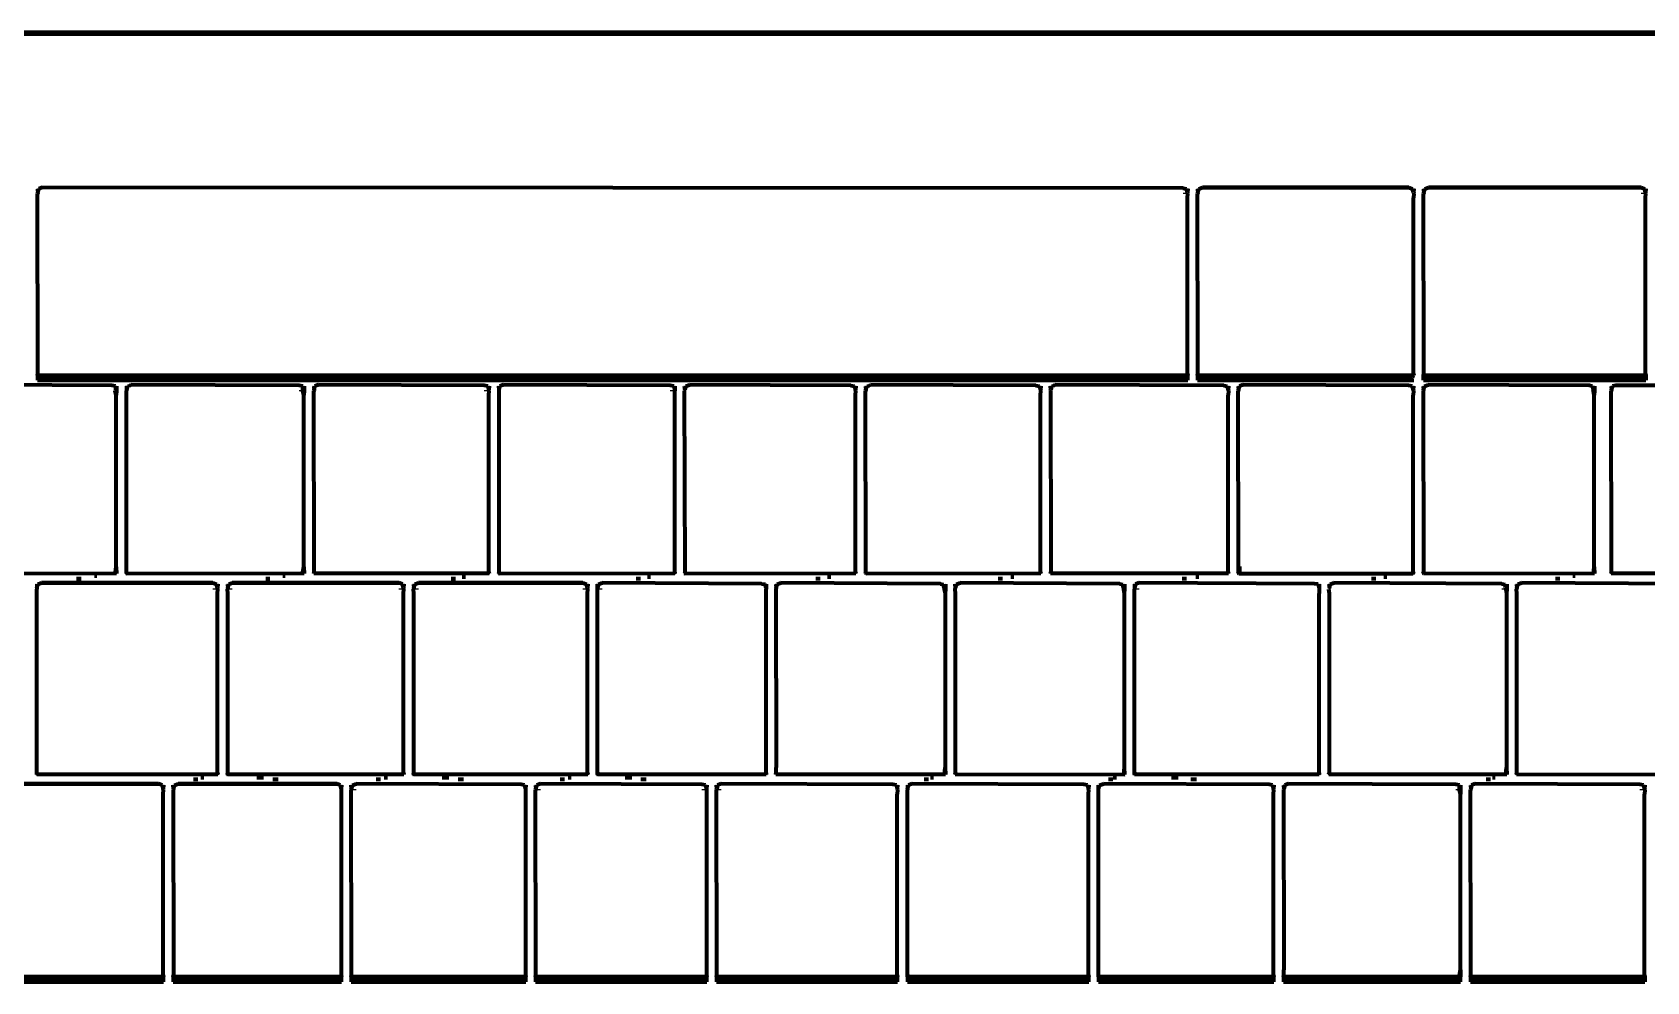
# Model space of a CAD drawing. Header units: millimetres. Extents: x 4307 to 31003, y 2809 to 20009.
# Drawn here: x 14917.8 to 15031.8, y 13490.4 to 13557.4 of the extents above; entities that cross this region are included whole.
import ezdxf

# ---------------------------------------------------------------- set-up
doc = ezdxf.new("R2010")
doc.units = ezdxf.units.MM
doc.layers.add('ProfileEdges', color=7, linetype='Continuous')

msp = doc.modelspace()

# ---------------------------------------------------------------- linework, layer by layer
for p, q in [((14918.2, 13546.4), (14918.29, 13546.4)), ((14918.29, 13546.4), (14999.09, 13546.44)), ((14999.43, 13546.06), (14999.09, 13546.06)), ((14999.34, 13546.4), (14999.43, 13546.4)), ((15000.12, 13546.4), (15000.2, 13546.4)), ((15000.2, 13546.4), (15015.3, 13546.4)), ((15015.3, 13546.4), (15015.39, 13546.4)), ((15015.39, 13546.06), (15015.3, 13546.06)), ((15016.07, 13546.4), (15016.16, 13546.4)), ((15016.16, 13546.4), (15031.69, 13546.4)), ((15031.77, 13546.06), (15031.43, 13546.06)), ((15031.69, 13546.4), (15031.77, 13546.4)), ((14923.44, 13532.48), (14923.7, 13532.48)), ((14923.7, 13532.48), (14923.78, 13532.48)), ((14924.47, 13532.48), (14924.55, 13532.48)), ((14936.68, 13532.48), (14936.94, 13532.48)), ((14936.94, 13532.48), (14937.02, 13532.48)), ((14937.71, 13532.48), (14937.79, 13532.48)), ((14937.79, 13532.48), (14938.05, 13532.48)), ((14949.74, 13532.48), (14950, 13532.48)), ((14950, 13532.48), (14950.08, 13532.48)), ((14950.77, 13532.48), (14950.85, 13532.48)), ((14950.85, 13532.48), (14951.11, 13532.48)), ((14962.87, 13532.48), (14963.12, 13532.48)), ((14963.12, 13532.48), (14963.21, 13532.48)), ((14963.89, 13532.48), (14963.98, 13532.48)), ((14963.98, 13532.48), (14964.24, 13532.48)), ((14975.64, 13532.48), (14975.89, 13532.48)), ((14975.89, 13532.48), (14975.98, 13532.48)), ((14976.66, 13532.48), (14976.75, 13532.48)), ((14988.7, 13532.48), (14988.95, 13532.48)), ((14988.95, 13532.48), (14989.04, 13532.48)), ((14989.72, 13532.48), (14989.81, 13532.48)), ((15001.96, 13532.48), (15002.21, 13532.48)), ((15002.21, 13532.48), (15002.3, 13532.48)), ((15002.98, 13532.48), (15003.07, 13532.48)), ((15003.07, 13532.48), (15003.33, 13532.48)), ((15015.02, 13532.48), (15015.27, 13532.48)), ((15015.27, 13532.48), (15015.36, 13532.48)), ((15016.04, 13532.48), (15016.13, 13532.48)), ((15016.13, 13532.48), (15016.39, 13532.48)), ((15027.8, 13532.48), (15027.95, 13532.48)), ((15028.01, 13532.47), (15028.14, 13532.48)), ((15029.32, 13532.48), (15029.41, 13532.48)), ((15029.41, 13532.48), (15029.66, 13532.48)), ((14923.78, 13532.15), (14923.69, 13532.15)), ((14936.94, 13532.15), (14936.68, 13532.15)), ((14937.02, 13532.15), (14936.94, 13532.15)), ((14950.08, 13532.15), (14949.74, 13532.15)), ((14963.21, 13532.15), (14962.87, 13532.15)), ((14963.98, 13532.15), (14963.89, 13532.15)), ((14975.98, 13532.15), (14975.89, 13532.15)), ((14976.75, 13532.15), (14976.66, 13532.15)), ((14989.04, 13532.15), (14988.95, 13532.15)), ((14989.81, 13532.15), (14989.72, 13532.15)), ((15002.3, 13532.15), (15002.21, 13532.15)), ((15015.36, 13532.15), (15015.27, 13532.15)), ((15028.14, 13532.15), (15028.07, 13532.15)), ((15029.32, 13532.15), (15029.41, 13532.15)), ((14918.14, 13518.49), (14918.22, 13518.49)), ((14918.22, 13518.49), (14930.84, 13518.49)), ((14930.84, 13518.49), (14930.93, 13518.49)), ((14931.61, 13518.49), (14931.7, 13518.49)), ((14931.7, 13518.49), (14943.98, 13518.49)), ((14943.98, 13518.49), (14944.07, 13518.49)), ((14944.75, 13518.49), (14944.84, 13518.49)), ((14944.84, 13518.49), (14956.96, 13518.49)), ((14956.96, 13518.49), (14957.05, 13518.49)), ((14957.73, 13518.49), (14957.82, 13518.49)), ((14957.82, 13518.49), (14969.31, 13518.52)), ((14969.57, 13518.49), (14969.66, 13518.49)), ((14970.34, 13518.49), (14970.43, 13518.49)), ((14970.43, 13518.49), (14981.97, 13518.52)), ((14982.18, 13518.47), (14982.31, 13518.49)), ((14983, 13518.49), (14983.08, 13518.49)), ((14983.08, 13518.49), (14994.62, 13518.52)), ((14994.83, 13518.47), (14994.96, 13518.49)), ((14995.65, 13518.49), (14995.73, 13518.49)), ((14995.73, 13518.49), (15008.37, 13518.52)), ((15008.62, 13518.49), (15008.71, 13518.49)), ((15009.39, 13518.49), (15009.48, 13518.49)), ((15009.48, 13518.49), (15021.61, 13518.52)), ((15021.83, 13518.47), (15021.96, 13518.49)), ((15022.64, 13518.49), (15022.73, 13518.49)), ((15022.73, 13518.49), (15034.33, 13518.52)), ((14918.22, 13518.15), (14918.14, 13518.15)), ((14930.93, 13518.15), (14930.58, 13518.15)), ((14931.95, 13518.15), (14931.61, 13518.15)), ((14944.07, 13518.15), (14943.72, 13518.15)), ((14945.09, 13518.15), (14944.75, 13518.15)), ((14957.05, 13518.15), (14956.7, 13518.15)), ((14958.08, 13518.15), (14957.73, 13518.15)), ((14969.66, 13518.15), (14969.57, 13518.15)), ((14982.31, 13518.15), (14982.22, 13518.15)), ((14983.08, 13518.15), (14983, 13518.15)), ((14994.96, 13518.15), (14994.88, 13518.15)), ((14995.99, 13518.15), (14995.65, 13518.15)), ((15008.71, 13518.15), (15008.62, 13518.15)), ((15009.48, 13518.15), (15009.39, 13518.15)), ((15021.88, 13518.15), (15021.61, 13518.15)), ((15021.96, 13518.15), (15021.88, 13518.15)), ((15022.73, 13518.15), (15022.64, 13518.15)), ((14914.6, 13504.32), (14927.01, 13504.32)), ((14927.01, 13504.32), (14927.09, 13504.32)), ((14927.09, 13503.98), (14927.01, 13503.98)), ((14927.78, 13504.32), (14927.86, 13504.32)), ((14927.86, 13503.98), (14927.78, 13503.98)), ((14927.86, 13504.32), (14939.58, 13504.32)), ((14939.58, 13504.32), (14939.67, 13504.32)), ((14940.35, 13504.32), (14940.44, 13504.32)), ((14940.7, 13503.98), (14940.35, 13503.98)), ((14940.44, 13504.32), (14952.34, 13504.35)), ((14952.59, 13504.32), (14952.68, 13504.32)), ((14953.37, 13504.32), (14953.45, 13504.32)), ((14953.71, 13503.98), (14953.37, 13503.98)), ((14953.45, 13504.32), (14965.11, 13504.35)), ((14965.37, 13503.98), (14965.11, 13503.98)), ((14965.37, 13504.32), (14965.45, 13504.32)), ((14966.14, 13504.32), (14966.22, 13504.32)), ((14966.48, 13503.98), (14966.14, 13503.98)), ((14966.22, 13504.32), (14978.59, 13504.35)), ((14978.85, 13504.32), (14978.93, 13504.32)), ((14978.93, 13503.98), (14978.85, 13503.98)), ((14979.62, 13504.32), (14979.7, 13504.32)), ((14979.7, 13503.98), (14979.62, 13503.98)), ((14979.7, 13504.32), (14992.08, 13504.35)), ((14992.34, 13504.32), (14992.43, 13504.32)), ((14992.43, 13503.98), (14992.34, 13503.98)), ((14993.11, 13504.32), (14993.2, 13504.32)), ((14993.2, 13503.98), (14993.11, 13503.98)), ((14993.2, 13504.32), (15005.16, 13504.35)), ((15005.41, 13504.32), (15005.5, 13504.32)), ((15005.5, 13503.98), (15005.41, 13503.98)), ((15006.19, 13504.32), (15006.27, 13504.32)), ((15006.27, 13503.98), (15006.19, 13503.98)), ((15006.27, 13504.32), (15018.35, 13504.35)), ((15018.6, 13503.98), (15018.35, 13503.98)), ((15018.6, 13504.32), (15018.69, 13504.32)), ((15018.69, 13503.98), (15018.6, 13503.98)), ((15019.38, 13504.32), (15019.46, 13504.32)), ((15019.46, 13503.98), (15019.38, 13503.98)), ((15019.46, 13504.32), (15031.35, 13504.35)), ((15031.69, 13503.98), (15031.35, 13503.98)), ((15031.61, 13504.32), (15031.69, 13504.32))]:
    msp.add_line(p, q)
at = {"layer": 'ProfileEdges', "lineweight": 211}
for p, q in [((14858.64, 13557.45), (15157.52, 13557.45)), ((14858.76, 13557.34), (15157.4, 13557.34)), ((14918.2, 13546.4), (14918.23, 13546.14)), ((14918.23, 13546.14), (14918.2, 13546.06)), ((14918.23, 13533.35), (14918.2, 13546.06)), ((14918.23, 13546.14), (14918.29, 13546.4)), ((14918.55, 13546.49), (14918.29, 13546.4)), ((14999.09, 13546.44), (14918.55, 13546.49)), ((14999.09, 13546.44), (14999.34, 13546.4)), ((14999.41, 13546.14), (14999.34, 13546.4)), ((14999.43, 13546.4), (14999.41, 13546.14)), ((14999.43, 13546.06), (14999.41, 13546.14)), ((14999.41, 13545.76), (14999.43, 13546.06)), ((15000.12, 13546.4), (15000.14, 13546.14)), ((15000.14, 13546.14), (15000.12, 13546.06)), ((15000.14, 13533.73), (15000.12, 13546.06)), ((15000.14, 13546.14), (15000.2, 13546.4)), ((15000.2, 13546.4), (15000.46, 13546.49)), ((15015.04, 13546.49), (15000.46, 13546.49)), ((15015.04, 13546.49), (15015.3, 13546.4)), ((15015.36, 13546.14), (15015.3, 13546.4)), ((15015.39, 13546.4), (15015.36, 13546.14)), ((15015.36, 13546.14), (15015.39, 13546.06)), ((15015.39, 13546.06), (15015.36, 13545.76)), ((15016.07, 13546.4), (15016.09, 13546.14)), ((15016.09, 13546.14), (15016.07, 13546.06)), ((15016.09, 13533.73), (15016.07, 13546.06)), ((15016.09, 13546.14), (15016.16, 13546.4)), ((15016.16, 13546.4), (15016.41, 13546.49)), ((15031.43, 13546.49), (15016.41, 13546.49)), ((15031.43, 13546.49), (15031.69, 13546.4)), ((15031.75, 13546.14), (15031.69, 13546.4)), ((15031.77, 13546.4), (15031.75, 13546.14)), ((15031.77, 13546.06), (15031.75, 13546.14)), ((15031.75, 13545.76), (15031.77, 13546.06)), ((14999.41, 13533.35), (14999.41, 13545.76)), ((15015.36, 13533.35), (15015.36, 13545.76)), ((15031.75, 13533.35), (15031.75, 13545.76)), ((14918.2, 13533.23), (14918.23, 13533.35)), ((14918.28, 13533.23), (14918.23, 13533.35)), ((14999.38, 13533.23), (14999.41, 13533.35)), ((14999.41, 13533.35), (14999.43, 13533.23)), ((15000.12, 13533.23), (15000.14, 13533.35)), ((15000.14, 13533.35), (15000.14, 13533.73)), ((15000.14, 13533.35), (15000.16, 13533.23)), ((15015.34, 13533.23), (15015.36, 13533.35)), ((15015.36, 13533.35), (15015.39, 13533.23)), ((15016.07, 13533.23), (15016.09, 13533.35)), ((15016.09, 13533.35), (15016.09, 13533.73)), ((15016.09, 13533.35), (15016.12, 13533.23)), ((15031.75, 13533.35), (15031.72, 13533.23)), ((15031.75, 13533.35), (15031.77, 13533.23)), ((14923.44, 13532.52), (14911.55, 13532.57)), ((14918.2, 13533.23), (14918.2, 13532.9)), ((14918.28, 13533.23), (14918.2, 13533.23)), ((14918.2, 13532.9), (14999.43, 13532.9)), ((14918.33, 13533.1), (14918.28, 13533.23)), ((14999.38, 13533.23), (14918.28, 13533.23)), ((14918.55, 13533), (14918.33, 13533.1)), ((14999.09, 13533), (14918.55, 13533)), ((14923.7, 13532.48), (14923.44, 13532.52)), ((14923.7, 13532.24), (14923.69, 13532.15)), ((14923.7, 13532.48), (14923.7, 13532.24)), ((14923.78, 13532.48), (14923.78, 13532.15)), ((14924.47, 13532.48), (14924.49, 13532.22)), ((14924.49, 13532.22), (14924.47, 13532.15)), ((14924.55, 13532.48), (14924.49, 13532.22)), ((14924.55, 13532.48), (14924.66, 13532.48)), ((14924.81, 13532.57), (14924.66, 13532.48)), ((14936.68, 13532.52), (14924.81, 13532.57)), ((14936.94, 13532.48), (14936.68, 13532.52)), ((14936.94, 13532.15), (14936.94, 13532.48)), ((14937.02, 13532.48), (14937.02, 13532.15)), ((14937.71, 13532.48), (14937.73, 13532.22)), ((14937.73, 13532.22), (14937.71, 13532.15)), ((14937.73, 13532.22), (14937.79, 13532.48)), ((14938.05, 13532.57), (14937.79, 13532.48)), ((14949.74, 13532.52), (14938.05, 13532.57)), ((14950, 13532.48), (14949.74, 13532.52)), ((14950, 13532.48), (14950.06, 13532.22)), ((14950.08, 13532.48), (14950.06, 13532.22)), ((14950.08, 13532.15), (14950.06, 13532.22)), ((14950.79, 13532.22), (14950.77, 13532.48)), ((14950.79, 13532.22), (14950.85, 13532.48)), ((14950.79, 13519.35), (14950.79, 13532.22)), ((14951.11, 13532.57), (14950.85, 13532.48)), ((14962.87, 13532.52), (14951.11, 13532.57)), ((14963.12, 13532.48), (14962.87, 13532.52)), ((14963.12, 13532.48), (14963.19, 13532.22)), ((14963.21, 13532.48), (14963.19, 13532.22)), ((14963.19, 13532.22), (14963.21, 13532.15)), ((14963.92, 13532.22), (14963.89, 13532.48)), ((14963.89, 13532.15), (14963.92, 13532.22)), ((14963.92, 13532.22), (14963.98, 13532.48)), ((14963.98, 13532.48), (14964.24, 13532.57)), ((14975.64, 13532.52), (14964.24, 13532.57)), ((14975.64, 13532.52), (14975.89, 13532.48)), ((14975.89, 13532.48), (14975.96, 13532.22)), ((14975.98, 13532.48), (14975.96, 13532.22)), ((14975.98, 13532.15), (14975.96, 13532.22)), ((14976.66, 13532.48), (14976.69, 13532.22)), ((14976.69, 13532.22), (14976.66, 13532.15)), ((14976.69, 13532.22), (14976.75, 13532.48)), ((14976.75, 13532.48), (14976.86, 13532.48)), ((14976.86, 13532.48), (14977.01, 13532.57)), ((14988.7, 13532.52), (14977.01, 13532.57)), ((14988.7, 13532.52), (14988.95, 13532.48)), ((14988.95, 13532.48), (14989.02, 13532.22)), ((14989.04, 13532.48), (14989.02, 13532.22)), ((14989.02, 13532.22), (14989.04, 13532.15)), ((14989.75, 13532.22), (14989.72, 13532.48)), ((14989.72, 13532.15), (14989.75, 13532.22)), ((14989.81, 13532.48), (14989.75, 13532.22)), ((14989.81, 13532.48), (14989.92, 13532.48)), ((14990.07, 13532.57), (14989.92, 13532.48)), ((15001.96, 13532.52), (14990.07, 13532.57)), ((14999.09, 13533), (14999.34, 13533.09)), ((14999.34, 13533.09), (14999.38, 13533.23)), ((14999.43, 13533.23), (14999.38, 13533.23)), ((14999.43, 13532.9), (14999.43, 13533.23)), ((15000.12, 13533.23), (15000.12, 13532.9)), ((15000.16, 13533.23), (15000.12, 13533.23)), ((15000.12, 13532.9), (15015.39, 13532.9)), ((15000.16, 13533.23), (15000.2, 13533.09)), ((15015.34, 13533.23), (15000.16, 13533.23)), ((15000.2, 13533.09), (15000.46, 13533)), ((15015.04, 13533), (15000.46, 13533)), ((15001.96, 13532.52), (15002.21, 13532.48)), ((15002.21, 13532.48), (15002.28, 13532.22)), ((15002.3, 13532.48), (15002.28, 13532.22)), ((15002.28, 13532.22), (15002.3, 13532.15)), ((15002.98, 13532.48), (15003, 13532.22)), ((15003, 13532.22), (15002.98, 13532.15)), ((15003, 13532.22), (15003.07, 13532.48)), ((15003.33, 13532.57), (15003.07, 13532.48)), ((15015.02, 13532.52), (15003.33, 13532.57)), ((15015.27, 13532.48), (15015.02, 13532.52)), ((15015.04, 13533), (15015.3, 13533.09)), ((15015.27, 13532.48), (15015.34, 13532.22)), ((15015.3, 13533.09), (15015.34, 13533.23)), ((15015.39, 13533.23), (15015.34, 13533.23)), ((15015.36, 13532.48), (15015.34, 13532.22)), ((15015.34, 13532.22), (15015.36, 13532.15)), ((15016.04, 13532.48), (15016.06, 13532.22)), ((15016.06, 13532.22), (15016.04, 13532.15)), ((15016.06, 13532.22), (15016.13, 13532.48)), ((15016.07, 13532.9), (15016.07, 13533.23)), ((15016.12, 13533.23), (15016.07, 13533.23)), ((15016.07, 13532.9), (15031.77, 13532.9)), ((15016.12, 13533.23), (15016.16, 13533.09)), ((15031.72, 13533.23), (15016.12, 13533.23)), ((15016.13, 13532.48), (15016.39, 13532.57)), ((15016.16, 13533.09), (15016.41, 13533)), ((15027.8, 13532.52), (15016.39, 13532.57)), ((15031.43, 13533), (15016.41, 13533)), ((15027.95, 13532.48), (15027.8, 13532.52)), ((15028.01, 13532.47), (15027.95, 13532.48)), ((15028.01, 13532.47), (15028.06, 13532.24)), ((15028.07, 13532.15), (15028.06, 13532.24)), ((15028.14, 13532.48), (15028.14, 13532.15)), ((15029.32, 13532.48), (15029.34, 13532.22)), ((15029.34, 13532.22), (15029.32, 13532.15)), ((15029.34, 13532.22), (15029.41, 13532.48)), ((15029.66, 13532.52), (15029.41, 13532.48)), ((15063.65, 13532.52), (15029.66, 13532.52)), ((15031.43, 13533), (15031.69, 13533.09)), ((15031.72, 13533.23), (15031.69, 13533.09)), ((15031.77, 13533.23), (15031.72, 13533.23)), ((15031.77, 13533.23), (15031.77, 13532.9)), ((14923.76, 13531.84), (14923.69, 13532.15)), ((14923.78, 13532.15), (14923.76, 13531.84)), ((14923.76, 13519.73), (14923.76, 13531.84)), ((14924.49, 13519.35), (14924.47, 13532.15)), ((14937, 13531.84), (14936.94, 13532.15)), ((14937.02, 13532.15), (14937, 13531.84)), ((14937, 13519.73), (14937, 13531.84)), ((14937.73, 13519.35), (14937.71, 13532.15)), ((14950.06, 13531.84), (14950.08, 13532.15)), ((14950.06, 13519.35), (14950.06, 13531.84)), ((14963.19, 13531.84), (14963.21, 13532.15)), ((14963.19, 13519.35), (14963.19, 13531.84)), ((14963.92, 13519.35), (14963.89, 13532.15)), ((14975.96, 13531.84), (14975.98, 13532.15)), ((14975.96, 13519.35), (14975.96, 13531.84)), ((14976.69, 13519.35), (14976.66, 13532.15)), ((14989.02, 13531.84), (14989.04, 13532.15)), ((14989.02, 13519.35), (14989.02, 13531.84)), ((14989.72, 13532.15), (14989.75, 13519.73)), ((15002.3, 13532.15), (15002.28, 13531.84)), ((15002.28, 13519.35), (15002.28, 13531.84)), ((15003, 13519.35), (15002.98, 13532.15)), ((15015.36, 13532.15), (15015.34, 13531.84)), ((15015.34, 13519.35), (15015.34, 13531.84)), ((15016.04, 13532.15), (15016.06, 13519.35)), ((15028.12, 13531.84), (15028.07, 13532.15)), ((15028.14, 13532.15), (15028.12, 13531.84)), ((15028.12, 13519.73), (15028.12, 13531.84)), ((15029.34, 13519.35), (15029.32, 13532.15)), ((14923.7, 13519.34), (14923.76, 13519.73)), ((14923.76, 13519.73), (14923.78, 13519.24)), ((14936.94, 13519.34), (14937, 13519.73)), ((14937, 13519.73), (14937.02, 13519.24)), ((14989.75, 13519.73), (14989.75, 13519.35)), ((15003.07, 13519.75), (15003.07, 13519.23)), ((15028.07, 13519.24), (15028.12, 13519.73)), ((15028.12, 13519.73), (15028.14, 13519.24)), ((14923.68, 13519.24), (14911.26, 13519.23)), ((14918.14, 13518.49), (14918.16, 13518.23)), ((14918.16, 13518.23), (14918.22, 13518.49)), ((14918.22, 13518.49), (14918.48, 13518.58)), ((14930.58, 13518.58), (14918.48, 13518.58)), ((14920.96, 13518.9), (14921.27, 13518.9)), ((14922.39, 13519.05), (14922.21, 13519.05)), ((14923.68, 13519.24), (14923.7, 13519.34)), ((14923.78, 13519.24), (14923.68, 13519.24)), ((14924.47, 13519.24), (14924.49, 13519.35)), ((14924.54, 13519.23), (14924.47, 13519.24)), ((14924.54, 13519.23), (14924.49, 13519.35)), ((14936.92, 13519.24), (14924.54, 13519.23)), ((14930.58, 13518.58), (14930.84, 13518.49)), ((14930.91, 13518.23), (14930.84, 13518.49)), ((14930.93, 13518.49), (14930.91, 13518.23)), ((14931.61, 13518.49), (14931.63, 13518.23)), ((14931.63, 13518.23), (14931.7, 13518.49)), ((14931.7, 13518.49), (14931.95, 13518.58)), ((14943.72, 13518.58), (14931.95, 13518.58)), ((14934.31, 13518.9), (14934.61, 13518.9)), ((14935.69, 13519.05), (14935.51, 13519.05)), ((14936.92, 13519.24), (14936.94, 13519.34)), ((14937.02, 13519.24), (14936.92, 13519.24)), ((14937.71, 13519.24), (14937.73, 13519.35)), ((14937.76, 13519.24), (14937.71, 13519.24)), ((14937.73, 13519.35), (14937.76, 13519.24)), ((14950.03, 13519.24), (14937.76, 13519.24)), ((14943.98, 13518.49), (14943.72, 13518.58)), ((14944.04, 13518.23), (14943.98, 13518.49)), ((14944.07, 13518.49), (14944.04, 13518.23)), ((14944.75, 13518.49), (14944.77, 13518.23)), ((14944.77, 13518.23), (14944.84, 13518.49)), ((14944.84, 13518.49), (14945.09, 13518.58)), ((14956.7, 13518.58), (14945.09, 13518.58)), ((14947.4, 13518.9), (14947.71, 13518.9)), ((14948.41, 13519), (14948.19, 13519)), ((14950.03, 13519.24), (14950.06, 13519.35)), ((14950.08, 13519.24), (14950.03, 13519.24)), ((14950.06, 13519.35), (14950.08, 13519.24)), ((14950.77, 13519.24), (14950.79, 13519.35)), ((14950.84, 13519.23), (14950.77, 13519.24)), ((14950.84, 13519.23), (14950.79, 13519.35)), ((14963.16, 13519.24), (14950.84, 13519.23)), ((14956.7, 13518.58), (14956.96, 13518.49)), ((14957.03, 13518.23), (14956.96, 13518.49)), ((14957.05, 13518.49), (14957.03, 13518.23)), ((14957.75, 13518.23), (14957.73, 13518.49)), ((14957.82, 13518.49), (14957.75, 13518.23)), ((14957.82, 13518.49), (14958.08, 13518.58)), ((14969.31, 13518.52), (14958.08, 13518.58)), ((14960.47, 13518.9), (14960.77, 13518.9)), ((14961.49, 13519), (14961.27, 13519)), ((14963.16, 13519.24), (14963.19, 13519.35)), ((14963.21, 13519.24), (14963.16, 13519.24)), ((14963.19, 13519.35), (14963.21, 13519.24)), ((14963.89, 13519.24), (14963.92, 13519.35)), ((14963.95, 13519.23), (14963.89, 13519.24)), ((14963.92, 13519.35), (14963.95, 13519.23)), ((14975.93, 13519.24), (14963.95, 13519.23)), ((14969.31, 13518.52), (14969.57, 13518.49)), ((14969.64, 13518.23), (14969.57, 13518.49)), ((14969.66, 13518.49), (14969.64, 13518.23)), ((14970.34, 13518.49), (14970.36, 13518.23)), ((14970.36, 13518.23), (14970.43, 13518.49)), ((14970.43, 13518.49), (14970.68, 13518.58)), ((14981.97, 13518.52), (14970.68, 13518.58)), ((14973.16, 13518.9), (14973.47, 13518.9)), ((14974.21, 13519), (14973.99, 13519)), ((14975.93, 13519.24), (14975.96, 13519.35)), ((14975.98, 13519.24), (14975.93, 13519.24)), ((14975.96, 13519.35), (14975.98, 13519.24)), ((14976.66, 13519.24), (14976.69, 13519.35)), ((14976.72, 13519.23), (14976.66, 13519.24)), ((14976.69, 13519.35), (14976.72, 13519.23)), ((14988.99, 13519.24), (14976.72, 13519.23)), ((14981.97, 13518.52), (14982.18, 13518.47)), ((14982.31, 13518.49), (14982.31, 13518.15)), ((14983.02, 13518.23), (14983, 13518.49)), ((14983.02, 13518.23), (14983.08, 13518.49)), ((14983.08, 13518.49), (14983.34, 13518.58)), ((14994.62, 13518.52), (14983.34, 13518.58)), ((14986.04, 13518.9), (14986.35, 13518.9)), ((14987.14, 13519), (14986.92, 13519)), ((14988.99, 13519.24), (14989.02, 13519.35)), ((14989.04, 13519.24), (14988.99, 13519.24)), ((14989.02, 13519.35), (14989.04, 13519.24)), ((14989.72, 13519.24), (14989.75, 13519.35)), ((14989.77, 13519.24), (14989.72, 13519.24)), ((14989.75, 13519.35), (14989.77, 13519.24)), ((15002.25, 13519.24), (14989.77, 13519.24)), ((14994.62, 13518.52), (14994.83, 13518.47)), ((14994.96, 13518.49), (14994.96, 13518.15)), ((14995.65, 13518.49), (14995.67, 13518.23)), ((14995.73, 13518.49), (14995.67, 13518.23)), ((14995.99, 13518.58), (14995.73, 13518.49)), ((15008.37, 13518.52), (14995.99, 13518.58)), ((14999.03, 13518.9), (14999.34, 13518.9)), ((15000.2, 13519), (14999.99, 13519)), ((15002.25, 13519.24), (15002.28, 13519.35)), ((15002.3, 13519.24), (15002.25, 13519.24)), ((15002.28, 13519.35), (15002.3, 13519.24)), ((15002.98, 13519.24), (15003, 13519.35)), ((15003.03, 13519.23), (15002.98, 13519.24)), ((15003, 13519.35), (15003.03, 13519.23)), ((15003.07, 13519.23), (15003.03, 13519.23)), ((15015.31, 13519.23), (15003.07, 13519.23)), ((15008.62, 13518.49), (15008.37, 13518.52)), ((15008.62, 13518.49), (15008.69, 13518.23)), ((15008.71, 13518.49), (15008.69, 13518.23)), ((15009.39, 13518.49), (15009.42, 13518.23)), ((15009.42, 13518.23), (15009.48, 13518.49)), ((15009.48, 13518.49), (15009.74, 13518.58)), ((15021.61, 13518.52), (15009.74, 13518.58)), ((15012.4, 13518.9), (15012.7, 13518.9)), ((15013.48, 13519), (15013.27, 13519)), ((15015.34, 13519.35), (15015.31, 13519.23)), ((15015.36, 13519.24), (15015.31, 13519.23)), ((15015.34, 13519.35), (15015.36, 13519.24)), ((15016.04, 13519.24), (15016.06, 13519.35)), ((15016.09, 13519.23), (15016.04, 13519.24)), ((15016.06, 13519.35), (15016.09, 13519.23)), ((15028.07, 13519.24), (15016.09, 13519.23)), ((15021.61, 13518.52), (15021.83, 13518.47)), ((15021.96, 13518.49), (15021.96, 13518.15)), ((15022.64, 13518.49), (15022.66, 13518.23)), ((15022.66, 13518.23), (15022.73, 13518.49)), ((15022.73, 13518.49), (15022.98, 13518.58)), ((15034.33, 13518.52), (15022.98, 13518.58)), ((15025.39, 13518.9), (15025.69, 13518.9)), ((15026.78, 13519.05), (15026.61, 13519.05)), ((15028.14, 13519.24), (15028.07, 13519.24)), ((15029.32, 13519.24), (15029.34, 13519.35)), ((15029.39, 13519.24), (15029.32, 13519.24)), ((15029.39, 13519.24), (15029.34, 13519.35)), ((15063.92, 13519.24), (15029.39, 13519.24)), ((14918.16, 13518.23), (14918.14, 13518.15)), ((14918.16, 13517.85), (14918.14, 13518.15)), ((14918.16, 13505.18), (14918.16, 13517.85)), ((14930.93, 13518.15), (14930.91, 13518.23)), ((14930.91, 13517.85), (14930.93, 13518.15)), ((14930.91, 13505.18), (14930.91, 13517.85)), ((14931.63, 13518.23), (14931.61, 13518.15)), ((14931.63, 13517.85), (14931.61, 13518.15)), ((14931.63, 13505.18), (14931.63, 13517.85)), ((14944.07, 13518.15), (14944.04, 13518.23)), ((14944.04, 13517.85), (14944.07, 13518.15)), ((14944.04, 13505.18), (14944.04, 13517.85)), ((14944.77, 13518.23), (14944.75, 13518.15)), ((14944.77, 13517.85), (14944.75, 13518.15)), ((14944.77, 13505.18), (14944.77, 13517.85)), ((14957.05, 13518.15), (14957.03, 13518.23)), ((14957.03, 13517.85), (14957.05, 13518.15)), ((14957.03, 13505.18), (14957.03, 13517.85)), ((14957.73, 13518.15), (14957.75, 13518.23)), ((14957.75, 13505.18), (14957.73, 13518.15)), ((14969.64, 13518.23), (14969.66, 13518.15)), ((14969.64, 13517.85), (14969.66, 13518.15)), ((14969.64, 13505.18), (14969.64, 13517.85)), ((14970.36, 13518.23), (14970.34, 13518.15)), ((14970.34, 13518.15), (14970.36, 13505.56)), ((14982.22, 13518.24), (14982.18, 13518.47)), ((14982.22, 13518.24), (14982.22, 13518.15)), ((14982.22, 13518.15), (14982.29, 13517.85)), ((14982.31, 13518.15), (14982.29, 13517.85)), ((14982.29, 13517.85), (14982.29, 13505.56)), ((14983, 13518.15), (14983.02, 13518.23)), ((14983.02, 13517.85), (14983, 13518.15)), ((14983.02, 13505.18), (14983.02, 13517.85)), ((14994.88, 13518.24), (14994.83, 13518.47)), ((14994.88, 13518.24), (14994.88, 13518.15)), ((14994.88, 13518.15), (14994.94, 13517.85)), ((14994.96, 13518.15), (14994.94, 13517.85)), ((14994.94, 13517.85), (14994.94, 13505.56)), ((14995.67, 13518.23), (14995.65, 13518.15)), ((14995.67, 13505.18), (14995.65, 13518.15)), ((15008.69, 13518.23), (15008.71, 13518.15)), ((15008.71, 13518.15), (15008.69, 13517.85)), ((15008.69, 13505.18), (15008.69, 13517.85)), ((15009.42, 13518.23), (15009.39, 13518.15)), ((15009.42, 13517.85), (15009.39, 13518.15)), ((15009.42, 13505.18), (15009.42, 13517.85)), ((15021.87, 13518.24), (15021.83, 13518.47)), ((15021.87, 13518.24), (15021.88, 13518.15)), ((15021.88, 13518.15), (15021.93, 13517.85)), ((15021.96, 13518.15), (15021.93, 13517.85)), ((15021.93, 13517.85), (15021.93, 13505.56)), ((15022.66, 13518.23), (15022.64, 13518.15)), ((15022.66, 13517.85), (15022.64, 13518.15)), ((15022.66, 13505.18), (15022.66, 13517.85)), ((14918.14, 13505.07), (14918.16, 13505.18)), ((14918.21, 13505.06), (14918.14, 13505.07)), ((14918.21, 13505.06), (14918.16, 13505.18)), ((14930.87, 13505.06), (14918.21, 13505.06)), ((14929.94, 13504.83), (14929.72, 13504.83)), ((14930.91, 13505.18), (14930.87, 13505.06)), ((14930.93, 13505.07), (14930.87, 13505.06)), ((14930.91, 13505.18), (14930.93, 13505.07)), ((14931.61, 13505.07), (14931.63, 13505.18)), ((14931.61, 13505.07), (14931.61, 13505.01)), ((14931.68, 13505.07), (14931.61, 13505.07)), ((14931.68, 13505.07), (14931.63, 13505.18)), ((14931.71, 13505), (14931.68, 13505.07)), ((14944.01, 13505.06), (14931.68, 13505.07)), ((14934.15, 13504.83), (14933.68, 13504.83)), ((14942.9, 13504.83), (14942.68, 13504.83)), ((14944.04, 13505.18), (14944.01, 13505.06)), ((14944.07, 13505.07), (14944.01, 13505.06)), ((14944.04, 13505.18), (14944.07, 13505.07)), ((14944.75, 13505.07), (14944.77, 13505.18)), ((14944.75, 13505.07), (14944.75, 13505.01)), ((14944.82, 13505.07), (14944.75, 13505.07)), ((14944.82, 13505.07), (14944.77, 13505.18)), ((14944.85, 13505), (14944.82, 13505.07)), ((14956.99, 13505.06), (14944.82, 13505.07)), ((14947.25, 13504.83), (14946.78, 13504.83)), ((14955.89, 13504.83), (14955.67, 13504.83)), ((14957.03, 13505.18), (14956.99, 13505.06)), ((14957.05, 13505.07), (14956.99, 13505.06)), ((14957.03, 13505.18), (14957.05, 13505.07)), ((14957.73, 13505.07), (14957.75, 13505.18)), ((14957.73, 13505.07), (14957.73, 13505.01)), ((14957.78, 13505.07), (14957.73, 13505.07)), ((14957.75, 13505.18), (14957.78, 13505.07)), ((14957.78, 13505.07), (14957.8, 13505)), ((14969.61, 13505.07), (14957.78, 13505.07)), ((14960.16, 13504.83), (14959.69, 13504.83)), ((14969.61, 13505.07), (14969.64, 13505.18)), ((14969.66, 13505.07), (14969.61, 13505.07)), ((14969.64, 13505.18), (14969.66, 13505.07)), ((14970.34, 13505.07), (14970.36, 13505.18)), ((14970.39, 13505.06), (14970.34, 13505.07)), ((14970.36, 13505.18), (14970.36, 13505.56)), ((14970.36, 13505.18), (14970.39, 13505.06)), ((14982.24, 13505.07), (14970.39, 13505.06)), ((14981.46, 13504.83), (14981.25, 13504.83)), ((14982.24, 13505.07), (14982.29, 13505.56)), ((14982.31, 13505.07), (14982.24, 13505.07)), ((14982.29, 13505.56), (14982.31, 13505.07)), ((14983, 13505.07), (14983.02, 13505.18)), ((14983.05, 13505.06), (14983, 13505.07)), ((14983.02, 13505.18), (14983.05, 13505.06)), ((14994.89, 13505.04), (14983.05, 13505.06)), ((14994.38, 13504.83), (14994.16, 13504.83)), ((14994.94, 13505.56), (14994.89, 13505.04)), ((14994.96, 13505.07), (14994.89, 13505.04)), ((14994.94, 13505.56), (14994.96, 13505.07)), ((14995.65, 13505.07), (14995.67, 13505.18)), ((14995.65, 13505.07), (14995.65, 13505.02)), ((14995.7, 13505.07), (14995.65, 13505.07)), ((14995.67, 13505.18), (14995.7, 13505.07)), ((14995.7, 13505.07), (14995.71, 13505.01)), ((15008.66, 13505.06), (14995.7, 13505.07)), ((14998.75, 13504.83), (14998.28, 13504.83)), ((15008.69, 13505.18), (15008.66, 13505.06)), ((15008.71, 13505.07), (15008.66, 13505.06)), ((15008.69, 13505.18), (15008.71, 13505.07)), ((15009.39, 13505.07), (15009.42, 13505.18)), ((15009.47, 13505.07), (15009.39, 13505.07)), ((15009.47, 13505.07), (15009.42, 13505.18)), ((15021.88, 13505.07), (15009.47, 13505.07)), ((15021.14, 13504.83), (15020.93, 13504.83)), ((15021.88, 13505.07), (15021.93, 13505.56)), ((15021.96, 13505.07), (15021.88, 13505.07)), ((15021.93, 13505.56), (15021.96, 13505.07)), ((15022.64, 13505.07), (15022.66, 13505.18)), ((15022.71, 13505.07), (15022.64, 13505.07)), ((15022.71, 13505.07), (15022.66, 13505.18)), ((15034.6, 13505.05), (15022.71, 13505.07)), ((14926.75, 13504.41), (14914.86, 13504.41)), ((14927.01, 13504.32), (14926.75, 13504.41)), ((14927.01, 13504.32), (14927.07, 13504.06)), ((14927.09, 13504.32), (14927.07, 13504.06)), ((14927.09, 13503.98), (14927.07, 13504.06)), ((14927.07, 13503.68), (14927.09, 13503.98)), ((14927.07, 13490.89), (14927.07, 13503.68)), ((14927.8, 13504.06), (14927.78, 13504.32)), ((14927.8, 13504.06), (14927.78, 13503.98)), ((14927.78, 13503.98), (14927.8, 13490.89)), ((14927.8, 13504.06), (14927.86, 13504.32)), ((14927.86, 13504.32), (14928.12, 13504.41)), ((14939.33, 13504.41), (14928.12, 13504.41)), ((14929.22, 13504.73), (14929.52, 13504.73)), ((14934.82, 13504.73), (14935.2, 13504.73)), ((14939.58, 13504.32), (14939.33, 13504.41)), ((14939.58, 13504.32), (14939.65, 13504.06)), ((14939.67, 13504.32), (14939.65, 13504.06)), ((14939.65, 13504.06), (14939.65, 13490.89)), ((14940.38, 13504.06), (14940.35, 13504.32)), ((14940.35, 13503.98), (14940.38, 13504.06)), ((14940.38, 13490.89), (14940.35, 13503.98)), ((14940.38, 13504.06), (14940.44, 13504.32)), ((14940.44, 13504.32), (14940.7, 13504.41)), ((14952.34, 13504.35), (14940.7, 13504.41)), ((14942.11, 13504.73), (14942.41, 13504.73)), ((14947.9, 13504.73), (14948.28, 13504.73)), ((14952.59, 13504.32), (14952.34, 13504.35)), ((14952.59, 13504.32), (14952.66, 13504.06)), ((14952.68, 13504.32), (14952.66, 13504.06)), ((14952.66, 13504.06), (14952.66, 13490.89)), ((14953.37, 13504.32), (14953.39, 13504.06)), ((14953.39, 13504.06), (14953.37, 13503.98)), ((14953.39, 13490.89), (14953.37, 13503.98)), ((14953.39, 13504.06), (14953.45, 13504.32)), ((14953.71, 13504.41), (14953.45, 13504.32)), ((14965.11, 13504.35), (14953.71, 13504.41)), ((14955.1, 13504.73), (14955.41, 13504.73)), ((14960.79, 13504.73), (14961.17, 13504.73)), ((14965.37, 13504.32), (14965.11, 13504.35)), ((14965.37, 13504.32), (14965.43, 13504.06)), ((14965.45, 13504.32), (14965.43, 13504.06)), ((14965.43, 13504.06), (14965.43, 13490.89)), ((14966.16, 13504.06), (14966.14, 13504.32)), ((14966.14, 13503.98), (14966.16, 13504.06)), ((14966.16, 13490.89), (14966.14, 13503.98)), ((14966.22, 13504.32), (14966.16, 13504.06)), ((14966.48, 13504.41), (14966.22, 13504.32)), ((14978.59, 13504.35), (14966.48, 13504.41)), ((14978.85, 13504.32), (14978.59, 13504.35)), ((14978.85, 13504.32), (14978.91, 13504.06)), ((14978.93, 13504.32), (14978.91, 13504.06)), ((14978.91, 13504.06), (14978.93, 13503.98)), ((14978.93, 13503.98), (14978.91, 13503.68)), ((14978.91, 13490.89), (14978.91, 13503.68)), ((14979.62, 13504.32), (14979.64, 13504.06)), ((14979.64, 13504.06), (14979.62, 13503.98)), ((14979.64, 13490.89), (14979.62, 13503.98)), ((14979.64, 13504.06), (14979.7, 13504.32)), ((14979.96, 13504.41), (14979.7, 13504.32)), ((14992.08, 13504.35), (14979.96, 13504.41)), ((14980.81, 13504.73), (14981.11, 13504.73)), ((14992.34, 13504.32), (14992.08, 13504.35)), ((14992.34, 13504.32), (14992.41, 13504.06)), ((14992.43, 13504.32), (14992.41, 13504.06)), ((14992.43, 13503.98), (14992.41, 13504.06)), ((14992.41, 13503.68), (14992.43, 13503.98)), ((14992.41, 13490.89), (14992.41, 13503.68)), ((14993.13, 13504.06), (14993.11, 13504.32)), ((14993.11, 13503.98), (14993.13, 13504.06)), ((14993.13, 13490.89), (14993.11, 13503.98)), ((14993.13, 13504.06), (14993.2, 13504.32)), ((14993.2, 13504.32), (14993.46, 13504.41)), ((15005.16, 13504.35), (14993.46, 13504.41)), ((14993.83, 13504.73), (14994.14, 13504.73)), ((14999.65, 13504.73), (15000.03, 13504.73)), ((15005.41, 13504.32), (15005.16, 13504.35)), ((15005.41, 13504.32), (15005.48, 13504.06)), ((15005.5, 13504.32), (15005.48, 13504.06)), ((15005.5, 13503.98), (15005.48, 13504.06)), ((15005.48, 13503.68), (15005.5, 13503.98)), ((15005.48, 13490.89), (15005.48, 13503.68)), ((15006.19, 13504.32), (15006.21, 13504.06)), ((15006.21, 13504.06), (15006.19, 13503.98)), ((15006.19, 13503.98), (15006.21, 13491.27)), ((15006.27, 13504.32), (15006.21, 13504.06)), ((15006.53, 13504.41), (15006.27, 13504.32)), ((15018.35, 13504.35), (15006.53, 13504.41)), ((15018.6, 13504.32), (15018.35, 13504.35)), ((15018.6, 13503.98), (15018.6, 13504.32)), ((15018.67, 13503.68), (15018.6, 13503.98)), ((15018.69, 13503.98), (15018.67, 13503.68)), ((15018.67, 13491.27), (15018.67, 13503.68)), ((15018.69, 13504.32), (15018.69, 13503.98)), ((15019.38, 13504.32), (15019.4, 13504.06)), ((15019.4, 13504.06), (15019.38, 13503.98)), ((15019.4, 13490.89), (15019.38, 13503.98)), ((15019.46, 13504.32), (15019.4, 13504.06)), ((15019.72, 13504.41), (15019.46, 13504.32)), ((15031.35, 13504.35), (15019.72, 13504.41)), ((15020.5, 13504.73), (15020.81, 13504.73)), ((15031.61, 13504.32), (15031.35, 13504.35)), ((15031.61, 13504.32), (15031.67, 13504.06)), ((15031.69, 13504.32), (15031.67, 13504.06)), ((15031.67, 13504.06), (15031.69, 13503.98)), ((15031.69, 13503.98), (15031.67, 13503.68)), ((15031.67, 13490.89), (15031.67, 13503.68)), ((15006.21, 13490.89), (15006.21, 13491.27)), ((15018.6, 13490.88), (15018.67, 13491.27)), ((15018.67, 13491.27), (15018.69, 13490.78)), ((14914.52, 13490.44), (14927.09, 13490.44)), ((14927.04, 13490.78), (14914.57, 13490.78)), ((14926.75, 13490.59), (14914.86, 13490.54)), ((14926.75, 13490.59), (14927.01, 13490.63)), ((14927.01, 13490.63), (14927.04, 13490.78)), ((14927.04, 13490.78), (14927.07, 13490.89)), ((14927.09, 13490.78), (14927.04, 13490.78)), ((14927.07, 13490.89), (14927.09, 13490.78)), ((14927.09, 13490.44), (14927.09, 13490.78)), ((14927.78, 13490.78), (14927.8, 13490.89)), ((14927.78, 13490.78), (14927.78, 13490.44)), ((14927.83, 13490.78), (14927.78, 13490.78)), ((14927.78, 13490.44), (14939.67, 13490.44)), ((14927.8, 13490.89), (14927.83, 13490.78)), ((14927.83, 13490.78), (14927.86, 13490.63)), ((14939.62, 13490.78), (14927.83, 13490.78)), ((14927.86, 13490.63), (14928.12, 13490.54)), ((14939.33, 13490.59), (14928.12, 13490.54)), ((14939.33, 13490.59), (14939.58, 13490.63)), ((14939.62, 13490.78), (14939.58, 13490.63)), ((14939.65, 13490.89), (14939.62, 13490.78)), ((14939.67, 13490.78), (14939.62, 13490.78)), ((14939.65, 13490.89), (14939.67, 13490.78)), ((14939.67, 13490.44), (14939.67, 13490.78)), ((14940.35, 13490.78), (14940.38, 13490.89)), ((14940.35, 13490.78), (14940.35, 13490.44)), ((14940.43, 13490.78), (14940.35, 13490.78)), ((14940.35, 13490.44), (14952.68, 13490.44)), ((14940.43, 13490.78), (14940.38, 13490.89)), ((14940.48, 13490.65), (14940.43, 13490.78)), ((14952.63, 13490.78), (14940.43, 13490.78)), ((14940.7, 13490.54), (14940.48, 13490.65)), ((14952.34, 13490.54), (14940.7, 13490.54)), ((14952.59, 13490.63), (14952.34, 13490.54)), ((14952.63, 13490.78), (14952.59, 13490.63)), ((14952.66, 13490.89), (14952.63, 13490.78)), ((14952.68, 13490.78), (14952.63, 13490.78)), ((14952.66, 13490.89), (14952.68, 13490.78)), ((14952.68, 13490.44), (14952.68, 13490.78)), ((14953.37, 13490.78), (14953.39, 13490.89)), ((14953.37, 13490.78), (14953.37, 13490.44)), ((14953.44, 13490.78), (14953.37, 13490.78)), ((14953.37, 13490.44), (14965.45, 13490.44)), ((14953.44, 13490.78), (14953.39, 13490.89)), ((14953.49, 13490.65), (14953.44, 13490.78)), ((14965.4, 13490.78), (14953.44, 13490.78)), ((14953.71, 13490.54), (14953.49, 13490.65)), ((14965.11, 13490.54), (14953.71, 13490.54)), ((14965.37, 13490.63), (14965.11, 13490.54)), ((14965.4, 13490.78), (14965.37, 13490.63)), ((14965.43, 13490.89), (14965.4, 13490.78)), ((14965.45, 13490.78), (14965.4, 13490.78)), ((14965.43, 13490.89), (14965.45, 13490.78)), ((14965.45, 13490.44), (14965.45, 13490.78)), ((14966.14, 13490.78), (14966.16, 13490.89)), ((14966.14, 13490.78), (14966.14, 13490.44)), ((14966.21, 13490.78), (14966.14, 13490.78)), ((14966.14, 13490.44), (14978.93, 13490.44)), ((14966.21, 13490.78), (14966.16, 13490.89)), ((14966.26, 13490.65), (14966.21, 13490.78)), ((14978.88, 13490.78), (14966.21, 13490.78)), ((14966.48, 13490.54), (14966.26, 13490.65)), ((14978.59, 13490.54), (14966.48, 13490.54)), ((14978.85, 13490.63), (14978.59, 13490.54)), ((14978.88, 13490.78), (14978.85, 13490.63)), ((14978.91, 13490.89), (14978.88, 13490.78)), ((14978.93, 13490.78), (14978.88, 13490.78)), ((14978.91, 13490.89), (14978.93, 13490.78)), ((14978.93, 13490.44), (14978.93, 13490.78)), ((14979.62, 13490.78), (14979.64, 13490.89)), ((14979.62, 13490.78), (14979.62, 13490.44)), ((14979.67, 13490.78), (14979.62, 13490.78)), ((14979.62, 13490.44), (14992.43, 13490.44)), ((14979.64, 13490.89), (14979.67, 13490.78)), ((14979.67, 13490.78), (14979.7, 13490.63)), ((14992.38, 13490.78), (14979.67, 13490.78)), ((14979.7, 13490.63), (14979.96, 13490.54)), ((14992.08, 13490.54), (14979.96, 13490.54)), ((14992.34, 13490.63), (14992.08, 13490.54)), ((14992.34, 13490.63), (14992.38, 13490.78)), ((14992.38, 13490.78), (14992.41, 13490.89)), ((14992.43, 13490.78), (14992.38, 13490.78)), ((14992.41, 13490.89), (14992.43, 13490.78)), ((14992.43, 13490.44), (14992.43, 13490.78)), ((14993.11, 13490.78), (14993.13, 13490.89)), ((14993.11, 13490.78), (14993.11, 13490.44)), ((14993.18, 13490.78), (14993.11, 13490.78)), ((14993.11, 13490.44), (15005.5, 13490.44)), ((14993.18, 13490.78), (14993.13, 13490.89)), ((14993.24, 13490.65), (14993.18, 13490.78)), ((15005.45, 13490.78), (14993.18, 13490.78)), ((14993.46, 13490.54), (14993.24, 13490.65)), ((15005.16, 13490.54), (14993.46, 13490.54)), ((15005.41, 13490.63), (15005.16, 13490.54)), ((15005.45, 13490.78), (15005.41, 13490.63)), ((15005.48, 13490.89), (15005.45, 13490.78)), ((15005.5, 13490.78), (15005.45, 13490.78)), ((15005.48, 13490.89), (15005.5, 13490.78)), ((15005.5, 13490.44), (15005.5, 13490.78)), ((15006.19, 13490.78), (15006.21, 13490.89)), ((15006.19, 13490.78), (15006.19, 13490.44)), ((15006.24, 13490.78), (15006.19, 13490.78)), ((15006.19, 13490.44), (15018.69, 13490.44)), ((15006.24, 13490.78), (15006.21, 13490.89)), ((15006.27, 13490.63), (15006.24, 13490.78)), ((15018.59, 13490.78), (15006.24, 13490.78)), ((15006.53, 13490.54), (15006.27, 13490.63)), ((15018.35, 13490.59), (15006.53, 13490.54)), ((15018.56, 13490.65), (15018.35, 13490.59)), ((15018.59, 13490.78), (15018.56, 13490.65)), ((15018.6, 13490.88), (15018.59, 13490.78)), ((15018.69, 13490.78), (15018.59, 13490.78)), ((15018.69, 13490.44), (15018.69, 13490.78)), ((15019.38, 13490.78), (15019.4, 13490.89)), ((15019.38, 13490.78), (15019.38, 13490.44)), ((15019.45, 13490.78), (15019.38, 13490.78)), ((15019.38, 13490.44), (15031.69, 13490.44)), ((15019.45, 13490.78), (15019.4, 13490.89)), ((15019.5, 13490.65), (15019.45, 13490.78)), ((15031.64, 13490.78), (15019.45, 13490.78)), ((15019.72, 13490.54), (15019.5, 13490.65)), ((15031.35, 13490.54), (15019.72, 13490.54)), ((15031.35, 13490.54), (15031.61, 13490.63)), ((15031.64, 13490.78), (15031.61, 13490.63)), ((15031.67, 13490.89), (15031.64, 13490.78)), ((15031.69, 13490.78), (15031.64, 13490.78)), ((15031.67, 13490.89), (15031.69, 13490.78)), ((15031.69, 13490.78), (15031.69, 13490.44))]:
    msp.add_line(p, q, dxfattribs=at)

doc.saveas('drawing.dxf')
